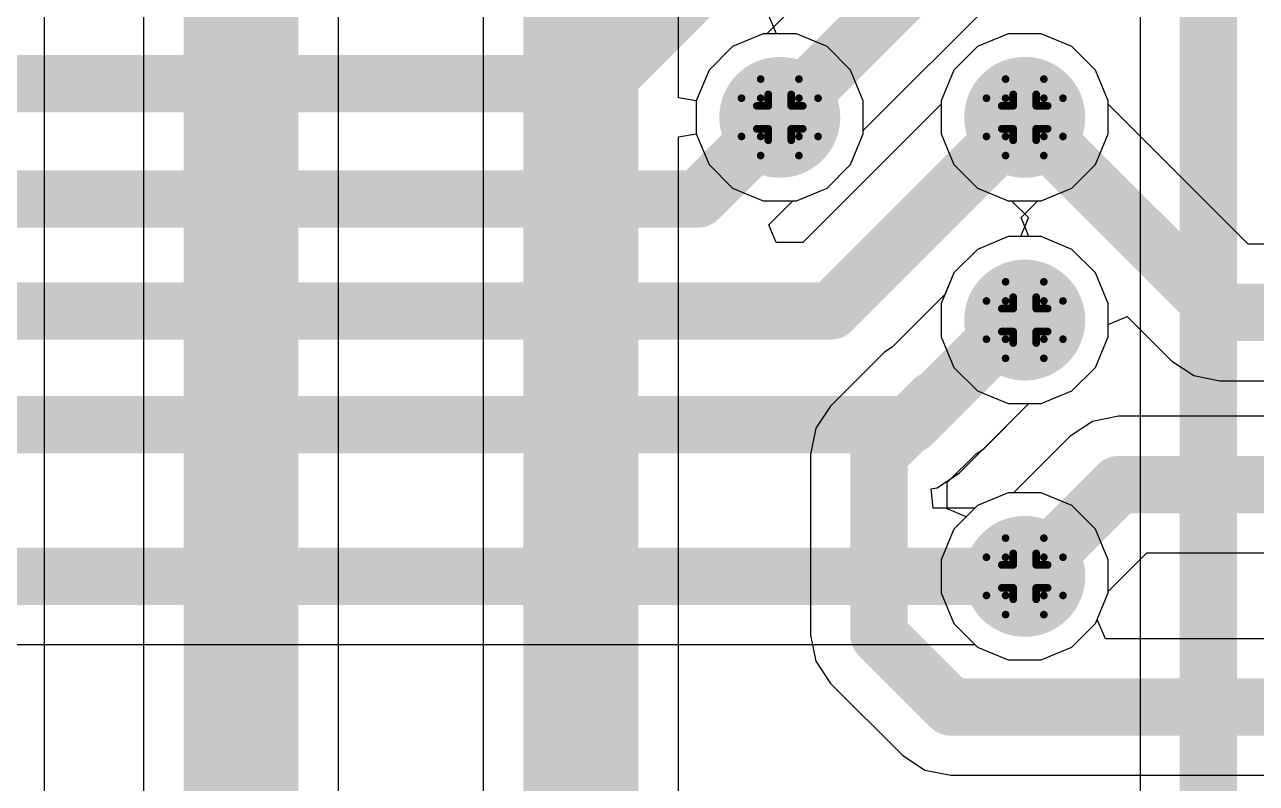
# Model space of a CAD drawing. Header units: inches. Extents: x -7 to 5163, y -3 to 5149.
# Drawn here: x 168.09 to 176.26, y 45.89 to 50.93 of the extents above; entities that cross this region are included whole.
import ezdxf

# ---------------------------------------------------------------- set-up
doc = ezdxf.new("R2010")
doc.units = ezdxf.units.IN
for name, color, linetype in [('Bottom Layer', 5, 'Continuous'), ('Bottom Solder', 6, 'Continuous'), ('Drill Drawing', 1, 'Continuous'), ('GND', 76, 'Continuous'), ('PWR', 16, 'Continuous'), ('Top Layer', 1, 'Continuous'), ('Top Solder', 216, 'Continuous'), ('Via Holes', 16, 'Continuous')]:
    doc.layers.add(name, color=color, linetype=linetype)

msp = doc.modelspace()

# ---------------------------------------------------------------- hatches: boundary and pattern name
at = {"layer": 'Bottom Layer'}
h = msp.add_hatch(color=5, dxfattribs=at)
edge = h.paths.add_edge_path()
edge.add_arc((173.101, 50.3174), 0.3, 0, 360)
h = msp.add_hatch(color=5, dxfattribs=at)
edge = h.paths.add_edge_path()
edge.add_arc((174.7266, 50.3174), 0.3, 0, 360)
h = msp.add_hatch(color=5, dxfattribs=at)
edge = h.paths.add_edge_path()
edge.add_arc((174.7266, 48.9712), 0.3, 0, 360)
h = msp.add_hatch(color=5, dxfattribs=at)
edge = h.paths.add_edge_path()
edge.add_arc((174.7266, 47.2694), 0.3, 0, 360)
at = {"layer": 'Bottom Solder'}
h = msp.add_hatch(color=6, dxfattribs=at)
edge = h.paths.add_edge_path()
edge.add_arc((173.101, 50.3174), 0.4016, 0, 360)
h = msp.add_hatch(color=6, dxfattribs=at)
edge = h.paths.add_edge_path()
edge.add_arc((174.7266, 50.3174), 0.4016, 0, 360)
h = msp.add_hatch(color=6, dxfattribs=at)
edge = h.paths.add_edge_path()
edge.add_arc((174.7266, 48.9712), 0.4016, 0, 360)
h = msp.add_hatch(color=6, dxfattribs=at)
edge = h.paths.add_edge_path()
edge.add_arc((174.7266, 47.2694), 0.4016, 0, 360)
at = {"layer": 'GND'}
h = msp.add_hatch(color=76, dxfattribs=at)
edge = h.paths.add_edge_path()
edge.add_arc((173.101, 50.3174), 0.3, 0, 360)
h = msp.add_hatch(color=76, dxfattribs=at)
edge = h.paths.add_edge_path()
edge.add_arc((174.7266, 50.3174), 0.3, 0, 360)
h = msp.add_hatch(color=76, dxfattribs=at)
edge = h.paths.add_edge_path()
edge.add_arc((174.7266, 48.9712), 0.3, 0, 360)
h = msp.add_hatch(color=76, dxfattribs=at)
edge = h.paths.add_edge_path()
edge.add_arc((174.7266, 47.2694), 0.3, 0, 360)
at = {"layer": 'PWR'}
h = msp.add_hatch(color=16, dxfattribs=at)
edge = h.paths.add_edge_path()
edge.add_arc((173.101, 50.3174), 0.3, 0, 360)
h = msp.add_hatch(color=16, dxfattribs=at)
edge = h.paths.add_edge_path()
edge.add_arc((174.7266, 50.3174), 0.3, 0, 360)
h = msp.add_hatch(color=16, dxfattribs=at)
edge = h.paths.add_edge_path()
edge.add_arc((174.7266, 48.9712), 0.3, 0, 360)
h = msp.add_hatch(color=16, dxfattribs=at)
edge = h.paths.add_edge_path()
edge.add_arc((174.7266, 47.2694), 0.3, 0, 360)
at = {"layer": 'Top Layer'}
h = msp.add_hatch(color=1, dxfattribs=at)
edge = h.paths.add_edge_path()
edge.add_arc((173.101, 50.3174), 0.3, 0, 360)
h = msp.add_hatch(color=1, dxfattribs=at)
edge = h.paths.add_edge_path()
edge.add_arc((174.7266, 50.3174), 0.3, 0, 360)
h = msp.add_hatch(color=1, dxfattribs=at)
edge = h.paths.add_edge_path()
edge.add_arc((174.7266, 48.9712), 0.3, 0, 360)
h = msp.add_hatch(color=1, dxfattribs=at)
edge = h.paths.add_edge_path()
edge.add_arc((174.7266, 47.2694), 0.3, 0, 360)
at = {"layer": 'Top Solder'}
h = msp.add_hatch(color=216, dxfattribs=at)
edge = h.paths.add_edge_path()
edge.add_arc((173.101, 50.3174), 0.4016, 0, 360)
h = msp.add_hatch(color=216, dxfattribs=at)
edge = h.paths.add_edge_path()
edge.add_arc((174.7266, 50.3174), 0.4016, 0, 360)
h = msp.add_hatch(color=216, dxfattribs=at)
edge = h.paths.add_edge_path()
edge.add_arc((174.7266, 48.9712), 0.4016, 0, 360)
h = msp.add_hatch(color=216, dxfattribs=at)
edge = h.paths.add_edge_path()
edge.add_arc((174.7266, 47.2694), 0.4016, 0, 360)
at = {"layer": 'Via Holes'}
h = msp.add_hatch(color=7, dxfattribs=at)
edge = h.paths.add_edge_path()
edge.add_arc((173.101, 50.3174), 0.15, 0, 360)
h = msp.add_hatch(color=7, dxfattribs=at)
edge = h.paths.add_edge_path()
edge.add_arc((174.7266, 50.3174), 0.15, 0, 360)
h = msp.add_hatch(color=7, dxfattribs=at)
edge = h.paths.add_edge_path()
edge.add_arc((174.7266, 48.9712), 0.15, 0, 360)
h = msp.add_hatch(color=7, dxfattribs=at)
edge = h.paths.add_edge_path()
edge.add_arc((174.7266, 47.2694), 0.15, 0, 360)

# ---------------------------------------------------------------- linework, layer by layer
at = {"layer": 'Bottom Layer'}
for p, q in [((168.878, 127.9652), (168.878, 20.1876)), ((170.1729, 19.9195), (170.1729, 127.9652)), ((171.1328, 126.6444), (171.1328, 19.1947)), ((172.4276, 50.446), (172.4276, 126.3762)), ((168.2202, 36.6523), (168.2202, 106.1193)), ((173.655, 50.2305), (178.3542, 54.9296)), ((173.5571, 51.4144), (173.0141, 50.8714)), ((172.9908, 50.8714), (172.7872, 50.7871)), ((173.0141, 50.8714), (172.9908, 50.8714)), ((174.6164, 50.8714), (174.4128, 50.7871)), ((174.8368, 50.8714), (174.6164, 50.8714)), ((175.0404, 50.7871), (174.8368, 50.8714)), ((172.7872, 50.7871), (172.6313, 50.6312)), ((174.4128, 50.7871), (174.2569, 50.6312)), ((175.1963, 50.6312), (175.0404, 50.7871)), ((172.6313, 50.6312), (172.547, 50.4276)), ((174.2569, 50.6312), (174.1726, 50.4276)), ((175.2806, 50.4276), (175.1963, 50.6312)), ((172.547, 50.4276), (172.4276, 50.446)), ((174.1726, 50.4276), (174.1726, 50.2072)), ((175.2806, 50.4043), (175.2806, 50.4276)), ((176.2097, 49.4752), (175.2806, 50.4043)), ((172.4276, 50.1888), (172.547, 50.2072)), ((172.547, 50.2072), (172.6313, 50.0036)), ((173.5707, 50.0036), (173.655, 50.2072)), ((173.655, 50.2072), (173.655, 50.2305)), ((174.1726, 50.2072), (174.2569, 50.0036)), ((172.4276, 18.9265), (172.4276, 50.1888)), ((172.6313, 50.0036), (172.7872, 49.8477)), ((173.4148, 49.8477), (173.5707, 50.0036)), ((174.2569, 50.0036), (174.4128, 49.8477)), ((172.7872, 49.8477), (172.9908, 49.7634)), ((173.2112, 49.7634), (173.4148, 49.8477)), ((174.4128, 49.8477), (174.6164, 49.7634)), ((172.9908, 49.7634), (173.2112, 49.7634)), ((174.6164, 49.7634), (174.6397, 49.7634)), ((174.6397, 49.7634), (174.7509, 49.6522)), ((174.7509, 49.6522), (174.6983, 49.5252)), ((174.6164, 49.5252), (174.4128, 49.4409)), ((174.6983, 49.5252), (174.6164, 49.5252)), ((189.2045, 49.4752), (176.2097, 49.4752)), ((174.4128, 49.4409), (174.2569, 49.285)), ((174.2569, 49.285), (174.1981, 49.1428)), ((174.1981, 49.1428), (173.8476, 48.7924)), ((175.2806, 48.9429), (175.4076, 48.9955)), ((175.4076, 48.9955), (175.7015, 48.7015)), ((175.2806, 48.861), (175.2806, 48.9429)), ((175.1963, 48.6574), (175.2806, 48.861)), ((173.7965, 48.7583), (173.4384, 48.4001)), ((173.8476, 48.7924), (173.7965, 48.7583)), ((173.7965, 48.7583), (173.7965, 48.7583)), ((175.0404, 48.5015), (175.1963, 48.6574)), ((175.7015, 48.7015), (175.8486, 48.6033)), ((175.8486, 48.6033), (176.022, 48.5688)), ((176.022, 48.5688), (176.022, 48.5688)), ((176.022, 48.5688), (189.2045, 48.5688)), ((174.8368, 48.4172), (175.0404, 48.5015)), ((173.4384, 48.4001), (173.3402, 48.2531)), ((174.4544, 48.1173), (174.7543, 48.4172)), ((174.7543, 48.4172), (174.8368, 48.4172)), ((175.3495, 48.3322), (175.176, 48.2977)), ((176.9109, 48.3322), (175.3495, 48.3322)), ((173.3402, 48.2531), (173.3057, 48.0797)), ((175.176, 48.2977), (175.029, 48.1995)), ((175.029, 48.1995), (174.653, 47.8234)), ((175.029, 48.1995), (175.029, 48.1995)), ((173.3057, 48.0797), (173.3057, 46.8795)), ((174.2121, 47.892), (174.4033, 48.0832)), ((174.4033, 48.0832), (174.4544, 48.1173)), ((174.2121, 47.718), (174.2121, 47.892)), ((174.6164, 47.8234), (174.4128, 47.7391)), ((174.653, 47.8234), (174.6164, 47.8234)), ((174.3391, 47.6654), (174.2121, 47.718)), ((174.4128, 47.7391), (174.3391, 47.6654)), ((175.2806, 47.1692), (175.5372, 47.4258)), ((175.5372, 47.4258), (176.9109, 47.4258)), ((175.2074, 46.9826), (175.2806, 47.1592)), ((175.2806, 47.1592), (175.2806, 47.1692)), ((175.2622, 46.8556), (175.2074, 46.9826)), ((173.3057, 46.8795), (173.3402, 46.7061)), ((189.9709, 46.8556), (175.2622, 46.8556)), ((173.3402, 46.7061), (173.4384, 46.5591)), ((173.4384, 46.5591), (173.9156, 46.0819)), ((173.9156, 46.0819), (173.9156, 46.0819)), ((173.9156, 46.0819), (174.0626, 45.9837)), ((174.0626, 45.9837), (174.236, 45.9492)), ((174.236, 45.9492), (174.236, 45.9492)), ((174.236, 45.9492), (190.1587, 45.9492))]:
    msp.add_line(p, q, dxfattribs=at)
for points in [[(169.5255, 19.9195, 0.762, 0.762, 0), (169.5255, 128.3783, 0.762, 0.762, 0)], [(171.7802, 18.9265, 0.762, 0.762, 0), (171.7802, 126.6444, 0.762, 0.762, 0)], [(173.101, 50.3174, 0.381, 0.381, 0), (178.1664, 55.3828, 0.381, 0.381, 0)], [(174.7266, 50.3174, 0.381, 0.381, 0), (176.022, 49.022, 0.381, 0.381, 0)], [(174.1339, 48.4378, 0.381, 0.381, 0), (174.6673, 48.9712, 0.381, 0.381, 0)], [(174.6673, 48.9712, 0.381, 0.381, 0), (174.7266, 48.9712, 0.381, 0.381, 0)], [(176.022, 49.022, 0.381, 0.381, 0), (189.5348, 49.022, 0.381, 0.381, 0)], [(173.7589, 48.0797, 0.381, 0.381, 0), (174.117, 48.4378, 0.381, 0.381, 0)], [(174.117, 48.4378, 0.381, 0.381, 0), (174.1339, 48.4378, 0.381, 0.381, 0)], [(173.7589, 46.8795, 0.381, 0.381, 0), (173.7589, 48.0797, 0.381, 0.381, 0)], [(174.7399, 47.2694, 0.381, 0.381, 0), (175.3495, 47.879, 0.381, 0.381, 0)], [(175.3495, 47.879, 0.381, 0.381, 0), (177.2412, 47.879, 0.381, 0.381, 0)], [(174.7266, 47.2694, 0.381, 0.381, 0), (174.7399, 47.2694, 0.381, 0.381, 0)], [(173.7589, 46.8795, 0.381, 0.381, 0), (174.236, 46.4024, 0.381, 0.381, 0)], [(174.236, 46.4024, 0.381, 0.381, 0), (190.1587, 46.4024, 0.381, 0.381, 0)]]:
    msp.add_lwpolyline(points, format="xyseb", dxfattribs=at)
for points in [[(173.0058, 50.3174, 0.1905, 0.1905, 1), (173.1962, 50.3174, 0.1905, 0.1905, 1)], [(174.6313, 50.3174, 0.1905, 0.1905, 1), (174.8219, 50.3174, 0.1905, 0.1905, 1)], [(174.5721, 48.9712, 0.1905, 0.1905, 1), (174.7626, 48.9712, 0.1905, 0.1905, 1)], [(174.5721, 48.9712, 0.1905, 0.1905, 1), (174.7626, 48.9712, 0.1905, 0.1905, 1)], [(174.6313, 48.9712, 0.1905, 0.1905, 1), (174.8219, 48.9712, 0.1905, 0.1905, 1)], [(175.9267, 49.022, 0.1905, 0.1905, 1), (176.1173, 49.022, 0.1905, 0.1905, 1)], [(175.9267, 49.022, 0.1905, 0.1905, 1), (176.1173, 49.022, 0.1905, 0.1905, 1)], [(174.0217, 48.4378, 0.1905, 0.1905, 1), (174.2123, 48.4378, 0.1905, 0.1905, 1)], [(174.0217, 48.4378, 0.1905, 0.1905, 1), (174.2123, 48.4378, 0.1905, 0.1905, 1)], [(174.0387, 48.4378, 0.1905, 0.1905, 1), (174.2292, 48.4378, 0.1905, 0.1905, 1)], [(174.0387, 48.4378, 0.1905, 0.1905, 1), (174.2292, 48.4378, 0.1905, 0.1905, 1)], [(173.6636, 48.0797, 0.1905, 0.1905, 1), (173.8541, 48.0797, 0.1905, 0.1905, 1)], [(173.6636, 48.0797, 0.1905, 0.1905, 1), (173.8541, 48.0797, 0.1905, 0.1905, 1)], [(175.2542, 47.879, 0.1905, 0.1905, 1), (175.4447, 47.879, 0.1905, 0.1905, 1)], [(175.2542, 47.879, 0.1905, 0.1905, 1), (175.4447, 47.879, 0.1905, 0.1905, 1)], [(174.6313, 47.2694, 0.1905, 0.1905, 1), (174.8219, 47.2694, 0.1905, 0.1905, 1)], [(174.6446, 47.2694, 0.1905, 0.1905, 1), (174.8351, 47.2694, 0.1905, 0.1905, 1)], [(174.6446, 47.2694, 0.1905, 0.1905, 1), (174.8351, 47.2694, 0.1905, 0.1905, 1)], [(173.6636, 46.8795, 0.1905, 0.1905, 1), (173.8541, 46.8795, 0.1905, 0.1905, 1)], [(173.6636, 46.8795, 0.1905, 0.1905, 1), (173.8541, 46.8795, 0.1905, 0.1905, 1)], [(174.1408, 46.4024, 0.1905, 0.1905, 1), (174.3313, 46.4024, 0.1905, 0.1905, 1)], [(174.1408, 46.4024, 0.1905, 0.1905, 1), (174.3313, 46.4024, 0.1905, 0.1905, 1)]]:
    msp.add_lwpolyline(points, format="xyseb", close=True, dxfattribs=at)
at = {"layer": 'Drill Drawing'}
for points in [[(172.974, 50.4444, 0.0508, 0.0508, 0), (172.974, 50.5714, 0.0508, 0.0508, 0)], [(172.974, 50.5714, 0.0508, 0.0508, 0), (173.228, 50.5714, 0.0508, 0.0508, 0)], [(173.228, 50.4444, 0.0508, 0.0508, 0), (173.228, 50.5714, 0.0508, 0.0508, 0)], [(174.5996, 50.4444, 0.0508, 0.0508, 0), (174.5996, 50.5714, 0.0508, 0.0508, 0)], [(174.5996, 50.5714, 0.0508, 0.0508, 0), (174.8536, 50.5714, 0.0508, 0.0508, 0)], [(174.8536, 50.4444, 0.0508, 0.0508, 0), (174.8536, 50.5714, 0.0508, 0.0508, 0)], [(172.847, 50.1904, 0.0508, 0.0508, 0), (172.847, 50.4444, 0.0508, 0.0508, 0)], [(172.847, 50.4444, 0.0508, 0.0508, 0), (172.974, 50.4444, 0.0508, 0.0508, 0)], [(173.0248, 50.3936, 0.0508, 0.0508, 0), (173.0248, 50.4698, 0.0508, 0.0508, 0)], [(173.0248, 50.4698, 0.0508, 0.0508, 0), (173.1772, 50.4698, 0.0508, 0.0508, 0)], [(173.1772, 50.3936, 0.0508, 0.0508, 0), (173.1772, 50.4698, 0.0508, 0.0508, 0)], [(173.228, 50.4444, 0.0508, 0.0508, 0), (173.355, 50.4444, 0.0508, 0.0508, 0)], [(173.355, 50.1904, 0.0508, 0.0508, 0), (173.355, 50.4444, 0.0508, 0.0508, 0)], [(174.4726, 50.1904, 0.0508, 0.0508, 0), (174.4726, 50.4444, 0.0508, 0.0508, 0)], [(174.4726, 50.4444, 0.0508, 0.0508, 0), (174.5996, 50.4444, 0.0508, 0.0508, 0)], [(174.6504, 50.3936, 0.0508, 0.0508, 0), (174.6504, 50.4698, 0.0508, 0.0508, 0)], [(174.6504, 50.4698, 0.0508, 0.0508, 0), (174.8028, 50.4698, 0.0508, 0.0508, 0)], [(174.8028, 50.3936, 0.0508, 0.0508, 0), (174.8028, 50.4698, 0.0508, 0.0508, 0)], [(174.8536, 50.4444, 0.0508, 0.0508, 0), (174.9806, 50.4444, 0.0508, 0.0508, 0)], [(174.9806, 50.1904, 0.0508, 0.0508, 0), (174.9806, 50.4444, 0.0508, 0.0508, 0)], [(172.9486, 50.2412, 0.0508, 0.0508, 0), (172.9486, 50.3936, 0.0508, 0.0508, 0)], [(172.9486, 50.3936, 0.0508, 0.0508, 0), (173.0248, 50.3936, 0.0508, 0.0508, 0)], [(173.1772, 50.3936, 0.0508, 0.0508, 0), (173.2534, 50.3936, 0.0508, 0.0508, 0)], [(173.2534, 50.2412, 0.0508, 0.0508, 0), (173.2534, 50.3936, 0.0508, 0.0508, 0)], [(174.5742, 50.2412, 0.0508, 0.0508, 0), (174.5742, 50.3936, 0.0508, 0.0508, 0)], [(174.5742, 50.3936, 0.0508, 0.0508, 0), (174.6504, 50.3936, 0.0508, 0.0508, 0)], [(174.8028, 50.3936, 0.0508, 0.0508, 0), (174.879, 50.3936, 0.0508, 0.0508, 0)], [(174.879, 50.2412, 0.0508, 0.0508, 0), (174.879, 50.3936, 0.0508, 0.0508, 0)], [(172.847, 50.1904, 0.0508, 0.0508, 0), (172.974, 50.1904, 0.0508, 0.0508, 0)], [(172.9486, 50.2412, 0.0508, 0.0508, 0), (173.0248, 50.2412, 0.0508, 0.0508, 0)], [(172.974, 50.0634, 0.0508, 0.0508, 0), (172.974, 50.1904, 0.0508, 0.0508, 0)], [(173.0248, 50.165, 0.0508, 0.0508, 0), (173.0248, 50.2412, 0.0508, 0.0508, 0)], [(173.1772, 50.2412, 0.0508, 0.0508, 0), (173.2534, 50.2412, 0.0508, 0.0508, 0)], [(173.1772, 50.165, 0.0508, 0.0508, 0), (173.1772, 50.2412, 0.0508, 0.0508, 0)], [(173.228, 50.1904, 0.0508, 0.0508, 0), (173.355, 50.1904, 0.0508, 0.0508, 0)], [(173.228, 50.0634, 0.0508, 0.0508, 0), (173.228, 50.1904, 0.0508, 0.0508, 0)], [(174.4726, 50.1904, 0.0508, 0.0508, 0), (174.5996, 50.1904, 0.0508, 0.0508, 0)], [(174.5742, 50.2412, 0.0508, 0.0508, 0), (174.6504, 50.2412, 0.0508, 0.0508, 0)], [(174.5996, 50.0634, 0.0508, 0.0508, 0), (174.5996, 50.1904, 0.0508, 0.0508, 0)], [(174.6504, 50.165, 0.0508, 0.0508, 0), (174.6504, 50.2412, 0.0508, 0.0508, 0)], [(174.8028, 50.2412, 0.0508, 0.0508, 0), (174.879, 50.2412, 0.0508, 0.0508, 0)], [(174.8028, 50.165, 0.0508, 0.0508, 0), (174.8028, 50.2412, 0.0508, 0.0508, 0)], [(174.8536, 50.1904, 0.0508, 0.0508, 0), (174.9806, 50.1904, 0.0508, 0.0508, 0)], [(174.8536, 50.0634, 0.0508, 0.0508, 0), (174.8536, 50.1904, 0.0508, 0.0508, 0)], [(173.0248, 50.165, 0.0508, 0.0508, 0), (173.1772, 50.165, 0.0508, 0.0508, 0)], [(174.6504, 50.165, 0.0508, 0.0508, 0), (174.8028, 50.165, 0.0508, 0.0508, 0)], [(172.974, 50.0634, 0.0508, 0.0508, 0), (173.228, 50.0634, 0.0508, 0.0508, 0)], [(174.5996, 50.0634, 0.0508, 0.0508, 0), (174.8536, 50.0634, 0.0508, 0.0508, 0)], [(174.5996, 49.0982, 0.0508, 0.0508, 0), (174.5996, 49.2252, 0.0508, 0.0508, 0)], [(174.5996, 49.2252, 0.0508, 0.0508, 0), (174.8536, 49.2252, 0.0508, 0.0508, 0)], [(174.8536, 49.0982, 0.0508, 0.0508, 0), (174.8536, 49.2252, 0.0508, 0.0508, 0)], [(174.6504, 49.0474, 0.0508, 0.0508, 0), (174.6504, 49.1236, 0.0508, 0.0508, 0)], [(174.6504, 49.1236, 0.0508, 0.0508, 0), (174.8028, 49.1236, 0.0508, 0.0508, 0)], [(174.8028, 49.0474, 0.0508, 0.0508, 0), (174.8028, 49.1236, 0.0508, 0.0508, 0)], [(174.4726, 48.8442, 0.0508, 0.0508, 0), (174.4726, 49.0982, 0.0508, 0.0508, 0)], [(174.4726, 49.0982, 0.0508, 0.0508, 0), (174.5996, 49.0982, 0.0508, 0.0508, 0)], [(174.5742, 48.895, 0.0508, 0.0508, 0), (174.5742, 49.0474, 0.0508, 0.0508, 0)], [(174.5742, 49.0474, 0.0508, 0.0508, 0), (174.6504, 49.0474, 0.0508, 0.0508, 0)], [(174.8028, 49.0474, 0.0508, 0.0508, 0), (174.879, 49.0474, 0.0508, 0.0508, 0)], [(174.8536, 49.0982, 0.0508, 0.0508, 0), (174.9806, 49.0982, 0.0508, 0.0508, 0)], [(174.879, 48.895, 0.0508, 0.0508, 0), (174.879, 49.0474, 0.0508, 0.0508, 0)], [(174.9806, 48.8442, 0.0508, 0.0508, 0), (174.9806, 49.0982, 0.0508, 0.0508, 0)], [(174.5742, 48.895, 0.0508, 0.0508, 0), (174.6504, 48.895, 0.0508, 0.0508, 0)], [(174.6504, 48.8188, 0.0508, 0.0508, 0), (174.6504, 48.895, 0.0508, 0.0508, 0)], [(174.8028, 48.895, 0.0508, 0.0508, 0), (174.879, 48.895, 0.0508, 0.0508, 0)], [(174.8028, 48.8188, 0.0508, 0.0508, 0), (174.8028, 48.895, 0.0508, 0.0508, 0)], [(174.4726, 48.8442, 0.0508, 0.0508, 0), (174.5996, 48.8442, 0.0508, 0.0508, 0)], [(174.5996, 48.7172, 0.0508, 0.0508, 0), (174.5996, 48.8442, 0.0508, 0.0508, 0)], [(174.6504, 48.8188, 0.0508, 0.0508, 0), (174.8028, 48.8188, 0.0508, 0.0508, 0)], [(174.8536, 48.8442, 0.0508, 0.0508, 0), (174.9806, 48.8442, 0.0508, 0.0508, 0)], [(174.8536, 48.7172, 0.0508, 0.0508, 0), (174.8536, 48.8442, 0.0508, 0.0508, 0)], [(174.5996, 48.7172, 0.0508, 0.0508, 0), (174.8536, 48.7172, 0.0508, 0.0508, 0)], [(174.5996, 47.3964, 0.0508, 0.0508, 0), (174.5996, 47.5234, 0.0508, 0.0508, 0)], [(174.5996, 47.5234, 0.0508, 0.0508, 0), (174.8536, 47.5234, 0.0508, 0.0508, 0)], [(174.8536, 47.3964, 0.0508, 0.0508, 0), (174.8536, 47.5234, 0.0508, 0.0508, 0)], [(174.4726, 47.1424, 0.0508, 0.0508, 0), (174.4726, 47.3964, 0.0508, 0.0508, 0)], [(174.4726, 47.3964, 0.0508, 0.0508, 0), (174.5996, 47.3964, 0.0508, 0.0508, 0)], [(174.6504, 47.3456, 0.0508, 0.0508, 0), (174.6504, 47.4218, 0.0508, 0.0508, 0)], [(174.6504, 47.4218, 0.0508, 0.0508, 0), (174.8028, 47.4218, 0.0508, 0.0508, 0)], [(174.8028, 47.3456, 0.0508, 0.0508, 0), (174.8028, 47.4218, 0.0508, 0.0508, 0)], [(174.8536, 47.3964, 0.0508, 0.0508, 0), (174.9806, 47.3964, 0.0508, 0.0508, 0)], [(174.9806, 47.1424, 0.0508, 0.0508, 0), (174.9806, 47.3964, 0.0508, 0.0508, 0)], [(174.5742, 47.1932, 0.0508, 0.0508, 0), (174.5742, 47.3456, 0.0508, 0.0508, 0)], [(174.5742, 47.3456, 0.0508, 0.0508, 0), (174.6504, 47.3456, 0.0508, 0.0508, 0)], [(174.8028, 47.3456, 0.0508, 0.0508, 0), (174.879, 47.3456, 0.0508, 0.0508, 0)], [(174.879, 47.1932, 0.0508, 0.0508, 0), (174.879, 47.3456, 0.0508, 0.0508, 0)], [(174.5742, 47.1932, 0.0508, 0.0508, 0), (174.6504, 47.1932, 0.0508, 0.0508, 0)], [(174.6504, 47.117, 0.0508, 0.0508, 0), (174.6504, 47.1932, 0.0508, 0.0508, 0)], [(174.8028, 47.1932, 0.0508, 0.0508, 0), (174.879, 47.1932, 0.0508, 0.0508, 0)], [(174.8028, 47.117, 0.0508, 0.0508, 0), (174.8028, 47.1932, 0.0508, 0.0508, 0)], [(174.4726, 47.1424, 0.0508, 0.0508, 0), (174.5996, 47.1424, 0.0508, 0.0508, 0)], [(174.5996, 47.0154, 0.0508, 0.0508, 0), (174.5996, 47.1424, 0.0508, 0.0508, 0)], [(174.6504, 47.117, 0.0508, 0.0508, 0), (174.8028, 47.117, 0.0508, 0.0508, 0)], [(174.8536, 47.1424, 0.0508, 0.0508, 0), (174.9806, 47.1424, 0.0508, 0.0508, 0)], [(174.8536, 47.0154, 0.0508, 0.0508, 0), (174.8536, 47.1424, 0.0508, 0.0508, 0)], [(174.5996, 47.0154, 0.0508, 0.0508, 0), (174.8536, 47.0154, 0.0508, 0.0508, 0)]]:
    msp.add_lwpolyline(points, format="xyseb", dxfattribs=at)
for points in [[(172.9613, 50.5714, 0.0254, 0.0254, 1), (172.9867, 50.5714, 0.0254, 0.0254, 1)], [(172.9613, 50.5714, 0.0254, 0.0254, 1), (172.9867, 50.5714, 0.0254, 0.0254, 1)], [(173.2153, 50.5714, 0.0254, 0.0254, 1), (173.2407, 50.5714, 0.0254, 0.0254, 1)], [(173.2153, 50.5714, 0.0254, 0.0254, 1), (173.2407, 50.5714, 0.0254, 0.0254, 1)], [(174.5869, 50.5714, 0.0254, 0.0254, 1), (174.6123, 50.5714, 0.0254, 0.0254, 1)], [(174.5869, 50.5714, 0.0254, 0.0254, 1), (174.6123, 50.5714, 0.0254, 0.0254, 1)], [(174.8409, 50.5714, 0.0254, 0.0254, 1), (174.8663, 50.5714, 0.0254, 0.0254, 1)], [(174.8409, 50.5714, 0.0254, 0.0254, 1), (174.8663, 50.5714, 0.0254, 0.0254, 1)], [(172.8343, 50.4444, 0.0254, 0.0254, 1), (172.8597, 50.4444, 0.0254, 0.0254, 1)], [(172.8343, 50.4444, 0.0254, 0.0254, 1), (172.8597, 50.4444, 0.0254, 0.0254, 1)], [(172.9613, 50.4444, 0.0254, 0.0254, 1), (172.9867, 50.4444, 0.0254, 0.0254, 1)], [(172.9613, 50.4444, 0.0254, 0.0254, 1), (172.9867, 50.4444, 0.0254, 0.0254, 1)], [(173.0121, 50.4698, 0.0254, 0.0254, 1), (173.0375, 50.4698, 0.0254, 0.0254, 1)], [(173.0121, 50.4698, 0.0254, 0.0254, 1), (173.0375, 50.4698, 0.0254, 0.0254, 1)], [(173.1645, 50.4698, 0.0254, 0.0254, 1), (173.1899, 50.4698, 0.0254, 0.0254, 1)], [(173.1645, 50.4698, 0.0254, 0.0254, 1), (173.1899, 50.4698, 0.0254, 0.0254, 1)], [(173.2153, 50.4444, 0.0254, 0.0254, 1), (173.2407, 50.4444, 0.0254, 0.0254, 1)], [(173.2153, 50.4444, 0.0254, 0.0254, 1), (173.2407, 50.4444, 0.0254, 0.0254, 1)], [(173.3423, 50.4444, 0.0254, 0.0254, 1), (173.3677, 50.4444, 0.0254, 0.0254, 1)], [(173.3423, 50.4444, 0.0254, 0.0254, 1), (173.3677, 50.4444, 0.0254, 0.0254, 1)], [(174.4599, 50.4444, 0.0254, 0.0254, 1), (174.4853, 50.4444, 0.0254, 0.0254, 1)], [(174.4599, 50.4444, 0.0254, 0.0254, 1), (174.4853, 50.4444, 0.0254, 0.0254, 1)], [(174.5869, 50.4444, 0.0254, 0.0254, 1), (174.6123, 50.4444, 0.0254, 0.0254, 1)], [(174.5869, 50.4444, 0.0254, 0.0254, 1), (174.6123, 50.4444, 0.0254, 0.0254, 1)], [(174.6377, 50.4698, 0.0254, 0.0254, 1), (174.6631, 50.4698, 0.0254, 0.0254, 1)], [(174.6377, 50.4698, 0.0254, 0.0254, 1), (174.6631, 50.4698, 0.0254, 0.0254, 1)], [(174.7901, 50.4698, 0.0254, 0.0254, 1), (174.8155, 50.4698, 0.0254, 0.0254, 1)], [(174.7901, 50.4698, 0.0254, 0.0254, 1), (174.8155, 50.4698, 0.0254, 0.0254, 1)], [(174.8409, 50.4444, 0.0254, 0.0254, 1), (174.8663, 50.4444, 0.0254, 0.0254, 1)], [(174.8409, 50.4444, 0.0254, 0.0254, 1), (174.8663, 50.4444, 0.0254, 0.0254, 1)], [(174.9679, 50.4444, 0.0254, 0.0254, 1), (174.9933, 50.4444, 0.0254, 0.0254, 1)], [(174.9679, 50.4444, 0.0254, 0.0254, 1), (174.9933, 50.4444, 0.0254, 0.0254, 1)], [(172.9359, 50.3936, 0.0254, 0.0254, 1), (172.9613, 50.3936, 0.0254, 0.0254, 1)], [(172.9359, 50.3936, 0.0254, 0.0254, 1), (172.9613, 50.3936, 0.0254, 0.0254, 1)], [(173.0121, 50.3936, 0.0254, 0.0254, 1), (173.0375, 50.3936, 0.0254, 0.0254, 1)], [(173.0121, 50.3936, 0.0254, 0.0254, 1), (173.0375, 50.3936, 0.0254, 0.0254, 1)], [(173.1645, 50.3936, 0.0254, 0.0254, 1), (173.1899, 50.3936, 0.0254, 0.0254, 1)], [(173.1645, 50.3936, 0.0254, 0.0254, 1), (173.1899, 50.3936, 0.0254, 0.0254, 1)], [(173.2407, 50.3936, 0.0254, 0.0254, 1), (173.2661, 50.3936, 0.0254, 0.0254, 1)], [(173.2407, 50.3936, 0.0254, 0.0254, 1), (173.2661, 50.3936, 0.0254, 0.0254, 1)], [(174.5615, 50.3936, 0.0254, 0.0254, 1), (174.5869, 50.3936, 0.0254, 0.0254, 1)], [(174.5615, 50.3936, 0.0254, 0.0254, 1), (174.5869, 50.3936, 0.0254, 0.0254, 1)], [(174.6377, 50.3936, 0.0254, 0.0254, 1), (174.6631, 50.3936, 0.0254, 0.0254, 1)], [(174.6377, 50.3936, 0.0254, 0.0254, 1), (174.6631, 50.3936, 0.0254, 0.0254, 1)], [(174.7901, 50.3936, 0.0254, 0.0254, 1), (174.8155, 50.3936, 0.0254, 0.0254, 1)], [(174.7901, 50.3936, 0.0254, 0.0254, 1), (174.8155, 50.3936, 0.0254, 0.0254, 1)], [(174.8663, 50.3936, 0.0254, 0.0254, 1), (174.8917, 50.3936, 0.0254, 0.0254, 1)], [(174.8663, 50.3936, 0.0254, 0.0254, 1), (174.8917, 50.3936, 0.0254, 0.0254, 1)], [(172.8343, 50.1904, 0.0254, 0.0254, 1), (172.8597, 50.1904, 0.0254, 0.0254, 1)], [(172.8343, 50.1904, 0.0254, 0.0254, 1), (172.8597, 50.1904, 0.0254, 0.0254, 1)], [(172.9359, 50.2412, 0.0254, 0.0254, 1), (172.9613, 50.2412, 0.0254, 0.0254, 1)], [(172.9359, 50.2412, 0.0254, 0.0254, 1), (172.9613, 50.2412, 0.0254, 0.0254, 1)], [(172.9613, 50.1904, 0.0254, 0.0254, 1), (172.9867, 50.1904, 0.0254, 0.0254, 1)], [(172.9613, 50.1904, 0.0254, 0.0254, 1), (172.9867, 50.1904, 0.0254, 0.0254, 1)], [(173.0121, 50.2412, 0.0254, 0.0254, 1), (173.0375, 50.2412, 0.0254, 0.0254, 1)], [(173.0121, 50.2412, 0.0254, 0.0254, 1), (173.0375, 50.2412, 0.0254, 0.0254, 1)], [(173.1645, 50.2412, 0.0254, 0.0254, 1), (173.1899, 50.2412, 0.0254, 0.0254, 1)], [(173.1645, 50.2412, 0.0254, 0.0254, 1), (173.1899, 50.2412, 0.0254, 0.0254, 1)], [(173.2153, 50.1904, 0.0254, 0.0254, 1), (173.2407, 50.1904, 0.0254, 0.0254, 1)], [(173.2153, 50.1904, 0.0254, 0.0254, 1), (173.2407, 50.1904, 0.0254, 0.0254, 1)], [(173.2407, 50.2412, 0.0254, 0.0254, 1), (173.2661, 50.2412, 0.0254, 0.0254, 1)], [(173.2407, 50.2412, 0.0254, 0.0254, 1), (173.2661, 50.2412, 0.0254, 0.0254, 1)], [(173.3423, 50.1904, 0.0254, 0.0254, 1), (173.3677, 50.1904, 0.0254, 0.0254, 1)], [(173.3423, 50.1904, 0.0254, 0.0254, 1), (173.3677, 50.1904, 0.0254, 0.0254, 1)], [(174.4599, 50.1904, 0.0254, 0.0254, 1), (174.4853, 50.1904, 0.0254, 0.0254, 1)], [(174.4599, 50.1904, 0.0254, 0.0254, 1), (174.4853, 50.1904, 0.0254, 0.0254, 1)], [(174.5615, 50.2412, 0.0254, 0.0254, 1), (174.5869, 50.2412, 0.0254, 0.0254, 1)], [(174.5615, 50.2412, 0.0254, 0.0254, 1), (174.5869, 50.2412, 0.0254, 0.0254, 1)], [(174.5869, 50.1904, 0.0254, 0.0254, 1), (174.6123, 50.1904, 0.0254, 0.0254, 1)], [(174.5869, 50.1904, 0.0254, 0.0254, 1), (174.6123, 50.1904, 0.0254, 0.0254, 1)], [(174.6377, 50.2412, 0.0254, 0.0254, 1), (174.6631, 50.2412, 0.0254, 0.0254, 1)], [(174.6377, 50.2412, 0.0254, 0.0254, 1), (174.6631, 50.2412, 0.0254, 0.0254, 1)], [(174.7901, 50.2412, 0.0254, 0.0254, 1), (174.8155, 50.2412, 0.0254, 0.0254, 1)], [(174.7901, 50.2412, 0.0254, 0.0254, 1), (174.8155, 50.2412, 0.0254, 0.0254, 1)], [(174.8409, 50.1904, 0.0254, 0.0254, 1), (174.8663, 50.1904, 0.0254, 0.0254, 1)], [(174.8409, 50.1904, 0.0254, 0.0254, 1), (174.8663, 50.1904, 0.0254, 0.0254, 1)], [(174.8663, 50.2412, 0.0254, 0.0254, 1), (174.8917, 50.2412, 0.0254, 0.0254, 1)], [(174.8663, 50.2412, 0.0254, 0.0254, 1), (174.8917, 50.2412, 0.0254, 0.0254, 1)], [(174.9679, 50.1904, 0.0254, 0.0254, 1), (174.9933, 50.1904, 0.0254, 0.0254, 1)], [(174.9679, 50.1904, 0.0254, 0.0254, 1), (174.9933, 50.1904, 0.0254, 0.0254, 1)], [(173.0121, 50.165, 0.0254, 0.0254, 1), (173.0375, 50.165, 0.0254, 0.0254, 1)], [(173.0121, 50.165, 0.0254, 0.0254, 1), (173.0375, 50.165, 0.0254, 0.0254, 1)], [(173.1645, 50.165, 0.0254, 0.0254, 1), (173.1899, 50.165, 0.0254, 0.0254, 1)], [(173.1645, 50.165, 0.0254, 0.0254, 1), (173.1899, 50.165, 0.0254, 0.0254, 1)], [(174.6377, 50.165, 0.0254, 0.0254, 1), (174.6631, 50.165, 0.0254, 0.0254, 1)], [(174.6377, 50.165, 0.0254, 0.0254, 1), (174.6631, 50.165, 0.0254, 0.0254, 1)], [(174.7901, 50.165, 0.0254, 0.0254, 1), (174.8155, 50.165, 0.0254, 0.0254, 1)], [(174.7901, 50.165, 0.0254, 0.0254, 1), (174.8155, 50.165, 0.0254, 0.0254, 1)], [(172.9613, 50.0634, 0.0254, 0.0254, 1), (172.9867, 50.0634, 0.0254, 0.0254, 1)], [(172.9613, 50.0634, 0.0254, 0.0254, 1), (172.9867, 50.0634, 0.0254, 0.0254, 1)], [(173.2153, 50.0634, 0.0254, 0.0254, 1), (173.2407, 50.0634, 0.0254, 0.0254, 1)], [(173.2153, 50.0634, 0.0254, 0.0254, 1), (173.2407, 50.0634, 0.0254, 0.0254, 1)], [(174.5869, 50.0634, 0.0254, 0.0254, 1), (174.6123, 50.0634, 0.0254, 0.0254, 1)], [(174.5869, 50.0634, 0.0254, 0.0254, 1), (174.6123, 50.0634, 0.0254, 0.0254, 1)], [(174.8409, 50.0634, 0.0254, 0.0254, 1), (174.8663, 50.0634, 0.0254, 0.0254, 1)], [(174.8409, 50.0634, 0.0254, 0.0254, 1), (174.8663, 50.0634, 0.0254, 0.0254, 1)], [(174.5869, 49.2252, 0.0254, 0.0254, 1), (174.6123, 49.2252, 0.0254, 0.0254, 1)], [(174.5869, 49.2252, 0.0254, 0.0254, 1), (174.6123, 49.2252, 0.0254, 0.0254, 1)], [(174.8409, 49.2252, 0.0254, 0.0254, 1), (174.8663, 49.2252, 0.0254, 0.0254, 1)], [(174.8409, 49.2252, 0.0254, 0.0254, 1), (174.8663, 49.2252, 0.0254, 0.0254, 1)], [(174.6377, 49.1236, 0.0254, 0.0254, 1), (174.6631, 49.1236, 0.0254, 0.0254, 1)], [(174.6377, 49.1236, 0.0254, 0.0254, 1), (174.6631, 49.1236, 0.0254, 0.0254, 1)], [(174.7901, 49.1236, 0.0254, 0.0254, 1), (174.8155, 49.1236, 0.0254, 0.0254, 1)], [(174.7901, 49.1236, 0.0254, 0.0254, 1), (174.8155, 49.1236, 0.0254, 0.0254, 1)], [(174.4599, 49.0982, 0.0254, 0.0254, 1), (174.4853, 49.0982, 0.0254, 0.0254, 1)], [(174.4599, 49.0982, 0.0254, 0.0254, 1), (174.4853, 49.0982, 0.0254, 0.0254, 1)], [(174.5615, 49.0474, 0.0254, 0.0254, 1), (174.5869, 49.0474, 0.0254, 0.0254, 1)], [(174.5615, 49.0474, 0.0254, 0.0254, 1), (174.5869, 49.0474, 0.0254, 0.0254, 1)], [(174.5869, 49.0982, 0.0254, 0.0254, 1), (174.6123, 49.0982, 0.0254, 0.0254, 1)], [(174.5869, 49.0982, 0.0254, 0.0254, 1), (174.6123, 49.0982, 0.0254, 0.0254, 1)], [(174.6377, 49.0474, 0.0254, 0.0254, 1), (174.6631, 49.0474, 0.0254, 0.0254, 1)], [(174.6377, 49.0474, 0.0254, 0.0254, 1), (174.6631, 49.0474, 0.0254, 0.0254, 1)], [(174.7901, 49.0474, 0.0254, 0.0254, 1), (174.8155, 49.0474, 0.0254, 0.0254, 1)], [(174.7901, 49.0474, 0.0254, 0.0254, 1), (174.8155, 49.0474, 0.0254, 0.0254, 1)], [(174.8409, 49.0982, 0.0254, 0.0254, 1), (174.8663, 49.0982, 0.0254, 0.0254, 1)], [(174.8409, 49.0982, 0.0254, 0.0254, 1), (174.8663, 49.0982, 0.0254, 0.0254, 1)], [(174.8663, 49.0474, 0.0254, 0.0254, 1), (174.8917, 49.0474, 0.0254, 0.0254, 1)], [(174.8663, 49.0474, 0.0254, 0.0254, 1), (174.8917, 49.0474, 0.0254, 0.0254, 1)], [(174.9679, 49.0982, 0.0254, 0.0254, 1), (174.9933, 49.0982, 0.0254, 0.0254, 1)], [(174.9679, 49.0982, 0.0254, 0.0254, 1), (174.9933, 49.0982, 0.0254, 0.0254, 1)], [(174.5615, 48.895, 0.0254, 0.0254, 1), (174.5869, 48.895, 0.0254, 0.0254, 1)], [(174.5615, 48.895, 0.0254, 0.0254, 1), (174.5869, 48.895, 0.0254, 0.0254, 1)], [(174.6377, 48.895, 0.0254, 0.0254, 1), (174.6631, 48.895, 0.0254, 0.0254, 1)], [(174.6377, 48.895, 0.0254, 0.0254, 1), (174.6631, 48.895, 0.0254, 0.0254, 1)], [(174.7901, 48.895, 0.0254, 0.0254, 1), (174.8155, 48.895, 0.0254, 0.0254, 1)], [(174.7901, 48.895, 0.0254, 0.0254, 1), (174.8155, 48.895, 0.0254, 0.0254, 1)], [(174.8663, 48.895, 0.0254, 0.0254, 1), (174.8917, 48.895, 0.0254, 0.0254, 1)], [(174.8663, 48.895, 0.0254, 0.0254, 1), (174.8917, 48.895, 0.0254, 0.0254, 1)], [(174.4599, 48.8442, 0.0254, 0.0254, 1), (174.4853, 48.8442, 0.0254, 0.0254, 1)], [(174.4599, 48.8442, 0.0254, 0.0254, 1), (174.4853, 48.8442, 0.0254, 0.0254, 1)], [(174.5869, 48.8442, 0.0254, 0.0254, 1), (174.6123, 48.8442, 0.0254, 0.0254, 1)], [(174.5869, 48.8442, 0.0254, 0.0254, 1), (174.6123, 48.8442, 0.0254, 0.0254, 1)], [(174.6377, 48.8188, 0.0254, 0.0254, 1), (174.6631, 48.8188, 0.0254, 0.0254, 1)], [(174.6377, 48.8188, 0.0254, 0.0254, 1), (174.6631, 48.8188, 0.0254, 0.0254, 1)], [(174.7901, 48.8188, 0.0254, 0.0254, 1), (174.8155, 48.8188, 0.0254, 0.0254, 1)], [(174.7901, 48.8188, 0.0254, 0.0254, 1), (174.8155, 48.8188, 0.0254, 0.0254, 1)], [(174.8409, 48.8442, 0.0254, 0.0254, 1), (174.8663, 48.8442, 0.0254, 0.0254, 1)], [(174.8409, 48.8442, 0.0254, 0.0254, 1), (174.8663, 48.8442, 0.0254, 0.0254, 1)], [(174.9679, 48.8442, 0.0254, 0.0254, 1), (174.9933, 48.8442, 0.0254, 0.0254, 1)], [(174.9679, 48.8442, 0.0254, 0.0254, 1), (174.9933, 48.8442, 0.0254, 0.0254, 1)], [(174.5869, 48.7172, 0.0254, 0.0254, 1), (174.6123, 48.7172, 0.0254, 0.0254, 1)], [(174.5869, 48.7172, 0.0254, 0.0254, 1), (174.6123, 48.7172, 0.0254, 0.0254, 1)], [(174.8409, 48.7172, 0.0254, 0.0254, 1), (174.8663, 48.7172, 0.0254, 0.0254, 1)], [(174.8409, 48.7172, 0.0254, 0.0254, 1), (174.8663, 48.7172, 0.0254, 0.0254, 1)], [(174.5869, 47.5234, 0.0254, 0.0254, 1), (174.6123, 47.5234, 0.0254, 0.0254, 1)], [(174.5869, 47.5234, 0.0254, 0.0254, 1), (174.6123, 47.5234, 0.0254, 0.0254, 1)], [(174.8409, 47.5234, 0.0254, 0.0254, 1), (174.8663, 47.5234, 0.0254, 0.0254, 1)], [(174.8409, 47.5234, 0.0254, 0.0254, 1), (174.8663, 47.5234, 0.0254, 0.0254, 1)], [(174.4599, 47.3964, 0.0254, 0.0254, 1), (174.4853, 47.3964, 0.0254, 0.0254, 1)], [(174.4599, 47.3964, 0.0254, 0.0254, 1), (174.4853, 47.3964, 0.0254, 0.0254, 1)], [(174.5869, 47.3964, 0.0254, 0.0254, 1), (174.6123, 47.3964, 0.0254, 0.0254, 1)], [(174.5869, 47.3964, 0.0254, 0.0254, 1), (174.6123, 47.3964, 0.0254, 0.0254, 1)], [(174.6377, 47.4218, 0.0254, 0.0254, 1), (174.6631, 47.4218, 0.0254, 0.0254, 1)], [(174.6377, 47.4218, 0.0254, 0.0254, 1), (174.6631, 47.4218, 0.0254, 0.0254, 1)], [(174.7901, 47.4218, 0.0254, 0.0254, 1), (174.8155, 47.4218, 0.0254, 0.0254, 1)], [(174.7901, 47.4218, 0.0254, 0.0254, 1), (174.8155, 47.4218, 0.0254, 0.0254, 1)], [(174.8409, 47.3964, 0.0254, 0.0254, 1), (174.8663, 47.3964, 0.0254, 0.0254, 1)], [(174.8409, 47.3964, 0.0254, 0.0254, 1), (174.8663, 47.3964, 0.0254, 0.0254, 1)], [(174.9679, 47.3964, 0.0254, 0.0254, 1), (174.9933, 47.3964, 0.0254, 0.0254, 1)], [(174.9679, 47.3964, 0.0254, 0.0254, 1), (174.9933, 47.3964, 0.0254, 0.0254, 1)], [(174.5615, 47.3456, 0.0254, 0.0254, 1), (174.5869, 47.3456, 0.0254, 0.0254, 1)], [(174.5615, 47.3456, 0.0254, 0.0254, 1), (174.5869, 47.3456, 0.0254, 0.0254, 1)], [(174.6377, 47.3456, 0.0254, 0.0254, 1), (174.6631, 47.3456, 0.0254, 0.0254, 1)], [(174.6377, 47.3456, 0.0254, 0.0254, 1), (174.6631, 47.3456, 0.0254, 0.0254, 1)], [(174.7901, 47.3456, 0.0254, 0.0254, 1), (174.8155, 47.3456, 0.0254, 0.0254, 1)], [(174.7901, 47.3456, 0.0254, 0.0254, 1), (174.8155, 47.3456, 0.0254, 0.0254, 1)], [(174.8663, 47.3456, 0.0254, 0.0254, 1), (174.8917, 47.3456, 0.0254, 0.0254, 1)], [(174.8663, 47.3456, 0.0254, 0.0254, 1), (174.8917, 47.3456, 0.0254, 0.0254, 1)], [(174.5615, 47.1932, 0.0254, 0.0254, 1), (174.5869, 47.1932, 0.0254, 0.0254, 1)], [(174.5615, 47.1932, 0.0254, 0.0254, 1), (174.5869, 47.1932, 0.0254, 0.0254, 1)], [(174.6377, 47.1932, 0.0254, 0.0254, 1), (174.6631, 47.1932, 0.0254, 0.0254, 1)], [(174.6377, 47.1932, 0.0254, 0.0254, 1), (174.6631, 47.1932, 0.0254, 0.0254, 1)], [(174.7901, 47.1932, 0.0254, 0.0254, 1), (174.8155, 47.1932, 0.0254, 0.0254, 1)], [(174.7901, 47.1932, 0.0254, 0.0254, 1), (174.8155, 47.1932, 0.0254, 0.0254, 1)], [(174.8663, 47.1932, 0.0254, 0.0254, 1), (174.8917, 47.1932, 0.0254, 0.0254, 1)], [(174.8663, 47.1932, 0.0254, 0.0254, 1), (174.8917, 47.1932, 0.0254, 0.0254, 1)], [(174.4599, 47.1424, 0.0254, 0.0254, 1), (174.4853, 47.1424, 0.0254, 0.0254, 1)], [(174.4599, 47.1424, 0.0254, 0.0254, 1), (174.4853, 47.1424, 0.0254, 0.0254, 1)], [(174.5869, 47.1424, 0.0254, 0.0254, 1), (174.6123, 47.1424, 0.0254, 0.0254, 1)], [(174.5869, 47.1424, 0.0254, 0.0254, 1), (174.6123, 47.1424, 0.0254, 0.0254, 1)], [(174.6377, 47.117, 0.0254, 0.0254, 1), (174.6631, 47.117, 0.0254, 0.0254, 1)], [(174.6377, 47.117, 0.0254, 0.0254, 1), (174.6631, 47.117, 0.0254, 0.0254, 1)], [(174.7901, 47.117, 0.0254, 0.0254, 1), (174.8155, 47.117, 0.0254, 0.0254, 1)], [(174.7901, 47.117, 0.0254, 0.0254, 1), (174.8155, 47.117, 0.0254, 0.0254, 1)], [(174.8409, 47.1424, 0.0254, 0.0254, 1), (174.8663, 47.1424, 0.0254, 0.0254, 1)], [(174.8409, 47.1424, 0.0254, 0.0254, 1), (174.8663, 47.1424, 0.0254, 0.0254, 1)], [(174.9679, 47.1424, 0.0254, 0.0254, 1), (174.9933, 47.1424, 0.0254, 0.0254, 1)], [(174.9679, 47.1424, 0.0254, 0.0254, 1), (174.9933, 47.1424, 0.0254, 0.0254, 1)], [(174.5869, 47.0154, 0.0254, 0.0254, 1), (174.6123, 47.0154, 0.0254, 0.0254, 1)], [(174.5869, 47.0154, 0.0254, 0.0254, 1), (174.6123, 47.0154, 0.0254, 0.0254, 1)], [(174.8409, 47.0154, 0.0254, 0.0254, 1), (174.8663, 47.0154, 0.0254, 0.0254, 1)], [(174.8409, 47.0154, 0.0254, 0.0254, 1), (174.8663, 47.0154, 0.0254, 0.0254, 1)]]:
    msp.add_lwpolyline(points, format="xyseb", close=True, dxfattribs=at)
at = {"layer": 'GND'}
for p, q in [((172.9908, 50.8714), (172.7872, 50.7871)), ((173.2112, 50.8714), (172.9908, 50.8714)), ((173.4148, 50.7871), (173.2112, 50.8714)), ((174.6164, 50.8714), (174.4128, 50.7871)), ((174.8368, 50.8714), (174.6164, 50.8714)), ((175.0404, 50.7871), (174.8368, 50.8714)), ((172.7872, 50.7871), (172.6313, 50.6312)), ((173.5707, 50.6312), (173.4148, 50.7871)), ((174.4128, 50.7871), (174.2569, 50.6312)), ((175.1963, 50.6312), (175.0404, 50.7871)), ((172.6313, 50.6312), (172.547, 50.4276)), ((173.655, 50.4276), (173.5707, 50.6312)), ((174.2569, 50.6312), (174.1726, 50.4276)), ((175.2806, 50.4276), (175.1963, 50.6312)), ((172.547, 50.4276), (172.547, 50.2072)), ((173.655, 50.2072), (173.655, 50.4276)), ((174.1726, 50.4276), (174.1726, 50.2072)), ((175.2806, 50.2072), (175.2806, 50.4276)), ((172.547, 50.2072), (172.6313, 50.0036)), ((173.5707, 50.0036), (173.655, 50.2072)), ((174.1726, 50.2072), (174.2569, 50.0036)), ((175.1963, 50.0036), (175.2806, 50.2072)), ((172.6313, 50.0036), (172.7872, 49.8477)), ((173.4148, 49.8477), (173.5707, 50.0036)), ((174.2569, 50.0036), (174.4128, 49.8477)), ((175.0404, 49.8477), (175.1963, 50.0036)), ((172.7872, 49.8477), (172.9908, 49.7634)), ((173.2112, 49.7634), (173.4148, 49.8477)), ((174.4128, 49.8477), (174.6164, 49.7634)), ((174.8368, 49.7634), (175.0404, 49.8477)), ((172.9908, 49.7634), (173.2112, 49.7634)), ((174.6164, 49.7634), (174.8368, 49.7634)), ((174.6164, 49.5252), (174.4128, 49.4409)), ((174.8368, 49.5252), (174.6164, 49.5252)), ((175.0404, 49.4409), (174.8368, 49.5252)), ((174.4128, 49.4409), (174.2569, 49.285)), ((175.1963, 49.285), (175.0404, 49.4409)), ((174.2569, 49.285), (174.1726, 49.0814)), ((175.2806, 49.0814), (175.1963, 49.285)), ((174.1726, 49.0814), (174.1726, 48.861)), ((175.2806, 48.861), (175.2806, 49.0814)), ((174.1726, 48.861), (174.2569, 48.6574)), ((175.1963, 48.6574), (175.2806, 48.861)), ((174.2569, 48.6574), (174.4128, 48.5015)), ((175.0404, 48.5015), (175.1963, 48.6574)), ((174.4128, 48.5015), (174.6164, 48.4172)), ((174.8368, 48.4172), (175.0404, 48.5015)), ((174.6164, 48.4172), (174.8368, 48.4172)), ((174.6164, 47.8234), (174.4128, 47.7391)), ((174.8368, 47.8234), (174.6164, 47.8234)), ((175.0404, 47.7391), (174.8368, 47.8234)), ((174.4128, 47.7391), (174.2569, 47.5832)), ((175.1963, 47.5832), (175.0404, 47.7391)), ((174.2569, 47.5832), (174.1726, 47.3796)), ((175.2806, 47.3796), (175.1963, 47.5832)), ((174.1726, 47.3796), (174.1726, 47.1592)), ((175.2806, 47.1592), (175.2806, 47.3796)), ((174.1726, 47.1592), (174.2569, 46.9556)), ((175.1963, 46.9556), (175.2806, 47.1592)), ((174.2569, 46.9556), (174.4128, 46.7997)), ((175.0404, 46.7997), (175.1963, 46.9556)), ((174.4128, 46.7997), (174.6164, 46.7154)), ((174.8368, 46.7154), (175.0404, 46.7997)), ((174.6164, 46.7154), (174.8368, 46.7154))]:
    msp.add_line(p, q, dxfattribs=at)
at = {"layer": 'PWR'}
for p, q in [((172.9908, 50.8714), (172.7872, 50.7871)), ((173.2112, 50.8714), (172.9908, 50.8714)), ((173.4148, 50.7871), (173.2112, 50.8714)), ((174.6164, 50.8714), (174.4128, 50.7871)), ((174.8368, 50.8714), (174.6164, 50.8714)), ((175.0404, 50.7871), (174.8368, 50.8714)), ((172.7872, 50.7871), (172.6313, 50.6312)), ((173.5707, 50.6312), (173.4148, 50.7871)), ((174.4128, 50.7871), (174.2569, 50.6312)), ((175.1963, 50.6312), (175.0404, 50.7871)), ((172.6313, 50.6312), (172.547, 50.4276)), ((173.655, 50.4276), (173.5707, 50.6312)), ((174.2569, 50.6312), (174.1726, 50.4276)), ((175.2806, 50.4276), (175.1963, 50.6312)), ((172.547, 50.4276), (172.547, 50.2072)), ((173.655, 50.2072), (173.655, 50.4276)), ((174.1726, 50.4276), (174.1726, 50.2072)), ((175.2806, 50.2072), (175.2806, 50.4276)), ((172.547, 50.2072), (172.6313, 50.0036)), ((173.5707, 50.0036), (173.655, 50.2072)), ((174.1726, 50.2072), (174.2569, 50.0036)), ((175.1963, 50.0036), (175.2806, 50.2072)), ((172.6313, 50.0036), (172.7872, 49.8477)), ((173.4148, 49.8477), (173.5707, 50.0036)), ((174.2569, 50.0036), (174.4128, 49.8477)), ((175.0404, 49.8477), (175.1963, 50.0036)), ((172.7872, 49.8477), (172.9908, 49.7634)), ((173.2112, 49.7634), (173.4148, 49.8477)), ((174.4128, 49.8477), (174.6164, 49.7634)), ((174.8368, 49.7634), (175.0404, 49.8477)), ((172.9908, 49.7634), (173.2112, 49.7634)), ((174.6164, 49.7634), (174.8368, 49.7634)), ((174.6164, 49.5252), (174.4128, 49.4409)), ((174.8368, 49.5252), (174.6164, 49.5252)), ((175.0404, 49.4409), (174.8368, 49.5252)), ((174.4128, 49.4409), (174.2569, 49.285)), ((175.1963, 49.285), (175.0404, 49.4409)), ((174.2569, 49.285), (174.1726, 49.0814)), ((175.2806, 49.0814), (175.1963, 49.285)), ((174.1726, 49.0814), (174.1726, 48.861)), ((175.2806, 48.861), (175.2806, 49.0814)), ((174.1726, 48.861), (174.2569, 48.6574)), ((175.1963, 48.6574), (175.2806, 48.861)), ((174.2569, 48.6574), (174.4128, 48.5015)), ((175.0404, 48.5015), (175.1963, 48.6574)), ((174.4128, 48.5015), (174.6164, 48.4172)), ((174.8368, 48.4172), (175.0404, 48.5015)), ((174.6164, 48.4172), (174.8368, 48.4172)), ((174.6164, 47.8234), (174.4128, 47.7391)), ((174.8368, 47.8234), (174.6164, 47.8234)), ((175.0404, 47.7391), (174.8368, 47.8234)), ((174.4128, 47.7391), (174.2569, 47.5832)), ((175.1963, 47.5832), (175.0404, 47.7391)), ((174.2569, 47.5832), (174.1726, 47.3796)), ((175.2806, 47.3796), (175.1963, 47.5832)), ((174.1726, 47.3796), (174.1726, 47.1592)), ((175.2806, 47.1592), (175.2806, 47.3796)), ((174.1726, 47.1592), (174.2569, 46.9556)), ((175.1963, 46.9556), (175.2806, 47.1592)), ((174.2569, 46.9556), (174.4128, 46.7997)), ((175.0404, 46.7997), (175.1963, 46.9556)), ((174.4128, 46.7997), (174.6164, 46.7154)), ((174.8368, 46.7154), (175.0404, 46.7997)), ((174.6164, 46.7154), (174.8368, 46.7154))]:
    msp.add_line(p, q, dxfattribs=at)
at = {"layer": 'Top Layer'}
for p, q in [((175.4926, 53.2539), (175.4926, 39.9796)), ((173.0785, 50.8714), (173.0259, 50.9984)), ((173.2112, 50.8714), (173.0785, 50.8714)), ((173.4148, 50.7871), (173.2112, 50.8714)), ((174.6164, 50.8714), (174.4128, 50.7871)), ((174.8368, 50.8714), (174.6164, 50.8714)), ((175.0404, 50.7871), (174.8368, 50.8714)), ((173.5707, 50.6312), (173.4148, 50.7871)), ((174.4128, 50.7871), (174.2569, 50.6312)), ((175.1963, 50.6312), (175.0404, 50.7871)), ((173.655, 50.4276), (173.5707, 50.6312)), ((174.2569, 50.6312), (174.1726, 50.4276)), ((175.2806, 50.4276), (175.1963, 50.6312)), ((174.1726, 50.4043), (173.2538, 49.4855)), ((173.655, 50.2072), (173.655, 50.4276)), ((174.1726, 50.4276), (174.1726, 50.4043)), ((175.2806, 50.2072), (175.2806, 50.4276)), ((173.5707, 50.0036), (173.655, 50.2072)), ((175.1963, 50.0036), (175.2806, 50.2072)), ((173.4148, 49.8477), (173.5707, 50.0036)), ((175.0404, 49.8477), (175.1963, 50.0036)), ((173.2112, 49.7634), (173.4148, 49.8477)), ((174.8368, 49.7634), (175.0404, 49.8477)), ((173.0274, 49.6029), (173.1879, 49.7634)), ((173.1879, 49.7634), (173.2112, 49.7634)), ((174.7023, 49.6522), (174.8135, 49.7634)), ((174.8135, 49.7634), (174.8368, 49.7634)), ((174.7549, 49.5252), (174.7023, 49.6522)), ((173.076, 49.4855), (173.0274, 49.6029)), ((173.2538, 49.4855), (173.076, 49.4855)), ((174.8368, 49.5252), (174.7549, 49.5252)), ((175.0404, 49.4409), (174.8368, 49.5252)), ((175.1963, 49.285), (175.0404, 49.4409)), ((175.2806, 49.0814), (175.1963, 49.285)), ((175.2806, 48.861), (175.2806, 49.0814)), ((175.1963, 48.6574), (175.2806, 48.861)), ((175.0404, 48.5015), (175.1963, 48.6574)), ((174.8368, 48.4172), (175.0404, 48.5015)), ((174.2929, 47.9559), (174.7543, 48.4172)), ((174.7543, 48.4172), (174.8368, 48.4172)), ((174.1459, 47.8576), (174.2929, 47.9559)), ((174.1056, 47.8496), (174.1459, 47.8576)), ((174.1181, 47.7226), (174.1056, 47.8496)), ((174.6164, 47.8234), (174.4128, 47.7391)), ((174.8368, 47.8234), (174.6164, 47.8234)), ((175.0404, 47.7391), (174.8368, 47.8234)), ((174.3963, 47.7226), (174.1181, 47.7226)), ((174.4128, 47.7391), (174.3963, 47.7226)), ((175.1963, 47.5832), (175.0404, 47.7391)), ((175.2806, 47.3796), (175.1963, 47.5832)), ((175.2806, 47.1592), (175.2806, 47.3796)), ((175.1963, 46.9556), (175.2806, 47.1592)), ((175.0404, 46.7997), (175.1963, 46.9556)), ((158.2011, 46.8162), (174.3963, 46.8162)), ((174.3963, 46.8162), (174.4128, 46.7997)), ((174.4128, 46.7997), (174.6164, 46.7154)), ((174.8368, 46.7154), (175.0404, 46.7997)), ((174.6164, 46.7154), (174.8368, 46.7154))]:
    msp.add_line(p, q, dxfattribs=at)
for points in [[(175.9458, 39.9796, 0.381, 0.381, 0), (175.9458, 53.4416, 0.381, 0.381, 0)], [(171.9281, 50.5415, 0.381, 0.381, 0), (173.482, 52.0954, 0.381, 0.381, 0)], [(138.4339, 50.5415, 0.381, 0.381, 0), (171.9281, 50.5415, 0.381, 0.381, 0)], [(172.5596, 49.776, 0.381, 0.381, 0), (173.101, 50.3174, 0.381, 0.381, 0)], [(173.4415, 49.0323, 0.381, 0.381, 0), (174.7266, 50.3174, 0.381, 0.381, 0)], [(137.8333, 49.776, 0.381, 0.381, 0), (172.5596, 49.776, 0.381, 0.381, 0)], [(137.3152, 49.0323, 0.381, 0.381, 0), (173.4415, 49.0323, 0.381, 0.381, 0)], [(173.9725, 48.2763, 0.381, 0.381, 0), (174.6673, 48.9712, 0.381, 0.381, 0)], [(174.6673, 48.9712, 0.381, 0.381, 0), (174.7266, 48.9712, 0.381, 0.381, 0)], [(136.7514, 48.2763, 0.381, 0.381, 0), (173.9725, 48.2763, 0.381, 0.381, 0)], [(158.0134, 47.2694, 0.381, 0.381, 0), (174.7266, 47.2694, 0.381, 0.381, 0)]]:
    msp.add_lwpolyline(points, format="xyseb", dxfattribs=at)
for points in [[(171.8329, 50.5415, 0.1905, 0.1905, 1), (172.0234, 50.5415, 0.1905, 0.1905, 1)], [(171.8329, 50.5415, 0.1905, 0.1905, 1), (172.0234, 50.5415, 0.1905, 0.1905, 1)], [(173.0058, 50.3174, 0.1905, 0.1905, 1), (173.1962, 50.3174, 0.1905, 0.1905, 1)], [(174.6313, 50.3174, 0.1905, 0.1905, 1), (174.8219, 50.3174, 0.1905, 0.1905, 1)], [(172.4644, 49.776, 0.1905, 0.1905, 1), (172.6549, 49.776, 0.1905, 0.1905, 1)], [(172.4644, 49.776, 0.1905, 0.1905, 1), (172.6549, 49.776, 0.1905, 0.1905, 1)], [(173.3463, 49.0323, 0.1905, 0.1905, 1), (173.5368, 49.0323, 0.1905, 0.1905, 1)], [(173.3463, 49.0323, 0.1905, 0.1905, 1), (173.5368, 49.0323, 0.1905, 0.1905, 1)], [(174.5721, 48.9712, 0.1905, 0.1905, 1), (174.7626, 48.9712, 0.1905, 0.1905, 1)], [(174.5721, 48.9712, 0.1905, 0.1905, 1), (174.7626, 48.9712, 0.1905, 0.1905, 1)], [(174.6313, 48.9712, 0.1905, 0.1905, 1), (174.8219, 48.9712, 0.1905, 0.1905, 1)], [(173.8772, 48.2763, 0.1905, 0.1905, 1), (174.0677, 48.2763, 0.1905, 0.1905, 1)], [(173.8772, 48.2763, 0.1905, 0.1905, 1), (174.0677, 48.2763, 0.1905, 0.1905, 1)], [(174.6313, 47.2694, 0.1905, 0.1905, 1), (174.8219, 47.2694, 0.1905, 0.1905, 1)]]:
    msp.add_lwpolyline(points, format="xyseb", close=True, dxfattribs=at)

doc.saveas('drawing.dxf')
